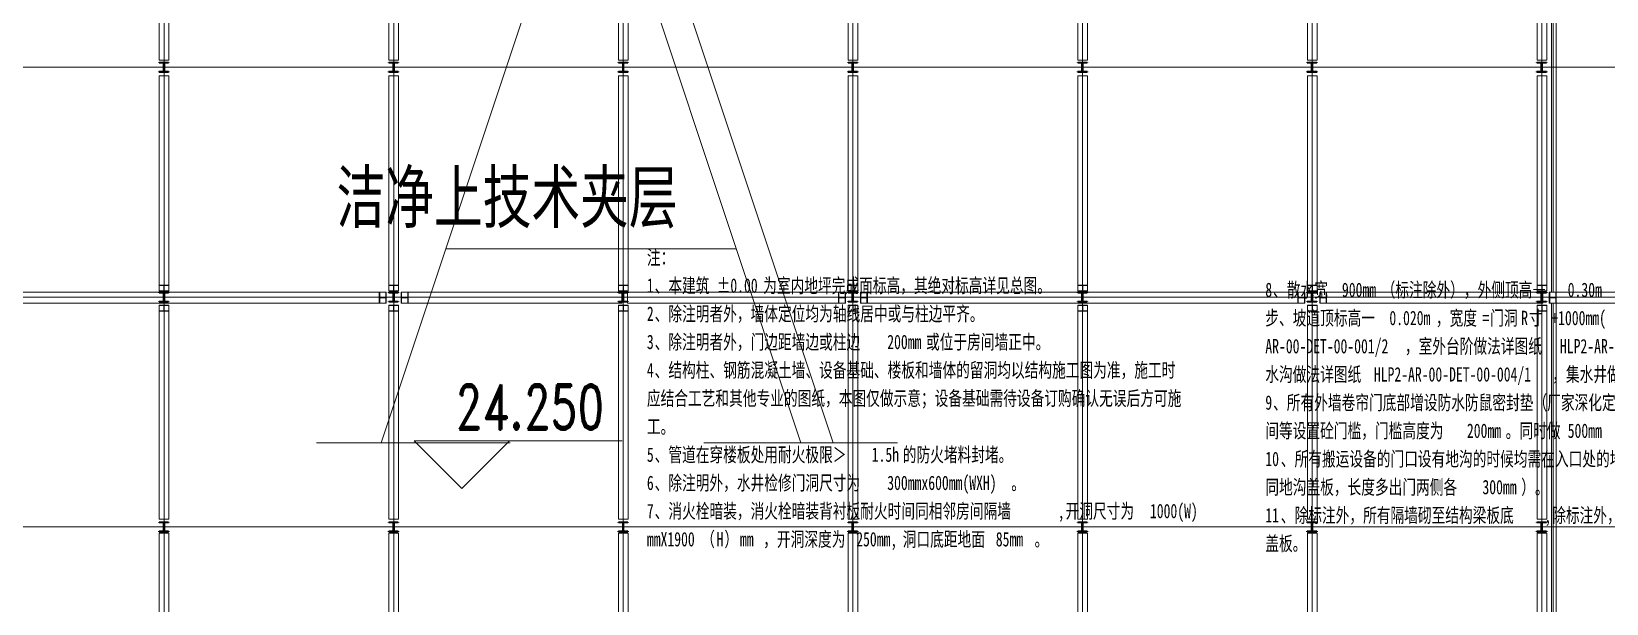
# Model space of a CAD drawing. Header units: millimetres. Extents: x -30000 to 430621, y -31706 to 192400.
# Drawn here: x 17445 to 66825, y 12000 to 29921 of the extents above; entities that cross this region are included whole.
import ezdxf

# ---------------------------------------------------------------- set-up
doc = ezdxf.new("R2010")
doc.units = ezdxf.units.MM
doc.linetypes.add('轴网线', pattern=[22.04, 18.38, -1.83, 0, -1.83])
doc.layers.get('0').update_dxf_attribs({"color": 8})
for name, color, linetype, lineweight in [('A-ANNO-NOTE', 8, 'Continuous', 5), ('A-AREA-IDEN', 8, 'Continuous', 9), ('A-DETL-GENF', 8, 'Continuous', 18), ('A-FLOR', 8, 'Continuous', 5), ('A-FLOR-HRAL', 8, 'Continuous', 5), ('G-ANNO-TEXT', 8, 'Continuous', 9), ('G-IMPT', 8, 'Continuous', 5), ('S-BEAM', 8, 'Continuous', 5), ('S-COLS', 8, 'Continuous', 5), ('S-GRID', 8, 'Continuous', 9)]:
    doc.layers.add(name, color=color, linetype=linetype, lineweight=lineweight)
doc.styles.add('RomanD_2', font='romand__.ttf', dxfattribs={"width": 0.7, "height": 1400})
doc.styles.add('仿宋_1', font='simfang.ttf', dxfattribs={"width": 0.7, "height": 450})
doc.styles.add('仿宋_4', font='simfang.ttf', dxfattribs={"width": 0.7, "height": 1600})

# ---------------------------------------------------------------- blocks, each defined once
blk = doc.blocks.new('钢_柱_热轧H - HW300X300-659269-LAY-4F-1_500-A')
at = {"layer": 'S-COLS', "lineweight": 15, "true_color": 0xdddddd}
h = blk.add_hatch(color=254, dxfattribs=at)
h.paths.add_polyline_path([(5, -122), (5, 122), (-5, 122), (-5, -122)], flags=0)
h.paths.add_polyline_path([(9, -131), (5, -122), (-5, -131), (5, -131)], flags=0)
h.paths.add_polyline_path([(-150, -150), (150, -150), (150, -135), (-150, -135), (-150, -150)], flags=0)
h.paths.add_polyline_path([(5, 122), (5, 131), (-5, 129)], flags=0)
h.paths.add_polyline_path([(9, 131), (18, 135), (150, 135), (150, 150), (-150, 150), (-145, 135), (5, 132)], flags=0)
at = {"layer": 'S-COLS', "color": 8, "lineweight": 35, "true_color": 0x777777}
for p, q in [((-150, 150), (150, 150)), ((-150, 135), (-150, 150)), ((-18, 135), (-150, 135)), ((-5, -122), (-5, 122)), ((5, 122), (5, -122)), ((150, 135), (18, 135)), ((150, 150), (150, 135)), ((-150, -135), (-18, -135)), ((-150, -150), (-150, -135)), ((150, -150), (-150, -150)), ((18, -135), (150, -135)), ((150, -135), (150, -150))]:
    blk.add_line(p, q, dxfattribs=at)
for centre, start, end in [((-18, 122), 360, 90), ((18, 122), 90, 180), ((-18, -122), 270, 360), ((18, -122), 180, 270)]:
    blk.add_arc(centre, 13, start, end, dxfattribs=at)
blk = doc.blocks.new('钢_柱_热轧H - HW300X300-659275-LAY-4F-1_500-A')
at = {"layer": 'S-COLS', "lineweight": 15, "true_color": 0xdddddd}
h = blk.add_hatch(color=254, dxfattribs=at)
h.paths.add_polyline_path([(5, -122), (0, 122), (-5, 122), (0, -122)], flags=0)
h.paths.add_polyline_path([(9, -131), (5, -122), (0, -131), (5, -131)], flags=0)
h.paths.add_polyline_path([(0, -150), (150, -150), (150, -135), (-150, -135), (-145, -150), (-81, -150)], flags=0)
h.paths.add_polyline_path([(5, 122), (5, 131), (-5, 129), (0, 125)], flags=0)
h.paths.add_polyline_path([(9, 131), (18, 135), (150, 135), (150, 150), (-150, 150), (-145, 135), (5, 132)], flags=0)
at = {"layer": 'S-COLS', "color": 8, "lineweight": 35, "true_color": 0x777777}
for p, q in [((-150, 150), (150, 150)), ((-150, 135), (-150, 150)), ((-18, 135), (-150, 135)), ((-5, -122), (-5, 122)), ((5, 122), (5, -122)), ((150, 135), (18, 135)), ((150, 150), (150, 135)), ((-150, -135), (-18, -135)), ((-150, -150), (-150, -135)), ((150, -150), (-150, -150)), ((18, -135), (150, -135)), ((150, -135), (150, -150))]:
    blk.add_line(p, q, dxfattribs=at)
for centre, start, end in [((-18, 122), 360, 90), ((18, 122), 90, 180), ((-18, -122), 270, 360), ((18, -122), 180, 270)]:
    blk.add_arc(centre, 13, start, end, dxfattribs=at)
blk = doc.blocks.new('钢_柱_热轧H - HW300X300-659267-LAY-4F-1_500-A')
at = {"layer": 'S-COLS', "lineweight": 15, "true_color": 0xdddddd}
h = blk.add_hatch(color=254, dxfattribs=at)
h.paths.add_polyline_path([(5, -122), (5, 122), (-5, 122), (-5, -122)], flags=0)
h.paths.add_polyline_path([(9, -131), (5, -122), (-5, -131), (5, -131)], flags=0)
h.paths.add_polyline_path([(-8, -150), (150, -150), (150, -135), (-150, -135), (-145, -150)], flags=0)
h.paths.add_polyline_path([(5, 122), (5, 131), (-5, 129)], flags=0)
h.paths.add_polyline_path([(9, 131), (18, 135), (150, 135), (150, 150), (-150, 150), (-145, 135), (5, 132)], flags=0)
at = {"layer": 'S-COLS', "color": 8, "lineweight": 35, "true_color": 0x777777}
for p, q in [((-150, 150), (150, 150)), ((-150, 135), (-150, 150)), ((-18, 135), (-150, 135)), ((-5, -122), (-5, 122)), ((5, 122), (5, -122)), ((150, 135), (18, 135)), ((150, 150), (150, 135)), ((-150, -135), (-18, -135)), ((-150, -150), (-150, -135)), ((150, -150), (-150, -150)), ((18, -135), (150, -135)), ((150, -135), (150, -150))]:
    blk.add_line(p, q, dxfattribs=at)
for centre, start, end in [((-18, 122), 360, 90), ((18, 122), 90, 180), ((-18, -122), 270, 360), ((18, -122), 180, 270)]:
    blk.add_arc(centre, 13, start, end, dxfattribs=at)
blk = doc.blocks.new('钢_梁_焊接H - H300X300X10X15-658903-LAY-4F-1_500-A')
at = {"layer": 'S-BEAM', "color": 8, "lineweight": 15, "true_color": 0x777777}
for p, q in [((14550, 35664), (14250, 35664)), ((14250, 35664), (14250, 35654)), ((14250, 35654), (14395, 35654)), ((14250, 35654), (14250, 35477)), ((14395, 35654), (14395, 35477)), ((14405, 35477), (14405, 35654)), ((14405, 35654), (14550, 35654)), ((14550, 35654), (14550, 35664)), ((14550, 35654), (14550, 35477)), ((14395, 35477), (14250, 35477)), ((14250, 35477), (14250, 35467)), ((14250, 35467), (14550, 35467)), ((14250, 35467), (14250, 29021)), ((14550, 35477), (14405, 35477)), ((14550, 35467), (14550, 35477)), ((14550, 35467), (14550, 29021)), ((14550, 29021), (14250, 29021))]:
    blk.add_line(p, q, dxfattribs=at)
blk = doc.blocks.new('钢_梁_焊接H - H300X300X10X15-658904-LAY-4F-1_500-A')
at = {"layer": 'S-BEAM', "color": 8, "lineweight": 15, "true_color": 0x777777}
for p, q in [((14250, 28531), (14550, 28531)), ((14250, 21970), (14250, 28531)), ((14550, 21970), (14550, 28531)), ((14550, 21970), (14250, 21970)), ((14250, 21970), (14250, 21960)), ((14250, 21960), (14395, 21960)), ((14250, 21791), (14250, 21960)), ((14395, 21791), (14250, 21791)), ((14250, 21791), (14250, 21782)), ((14250, 21782), (14550, 21782)), ((14395, 21960), (14395, 21791)), ((14405, 21791), (14405, 21960)), ((14405, 21960), (14550, 21960)), ((14550, 21791), (14405, 21791)), ((14550, 21960), (14550, 21970)), ((14550, 21791), (14550, 21960)), ((14550, 21782), (14550, 21791))]:
    blk.add_line(p, q, dxfattribs=at)
blk = doc.blocks.new('钢_梁_焊接H - H300X300X10X15-658906-LAY-4F-1_500-A')
at = {"layer": 'S-BEAM', "color": 8, "lineweight": 15, "true_color": 0x777777}
for p, q in [((14250, 14201), (14550, 14201)), ((14250, 7956), (14250, 14201)), ((14550, 7956), (14550, 14201)), ((14550, 7956), (14250, 7956)), ((14250, 7956), (14250, 7947)), ((14250, 7947), (14395, 7947)), ((14250, 7785), (14250, 7947)), ((14395, 7947), (14395, 7785)), ((14405, 7785), (14405, 7947)), ((14405, 7947), (14550, 7947)), ((14550, 7947), (14550, 7956)), ((14550, 7785), (14550, 7947)), ((14395, 7785), (14250, 7785)), ((14250, 7785), (14250, 7776)), ((14250, 7776), (14550, 7776)), ((14550, 7785), (14405, 7785)), ((14550, 7776), (14550, 7785))]:
    blk.add_line(p, q, dxfattribs=at)
blk = doc.blocks.new('钢_梁_焊接H - H300X300X10X15-658907-LAY-4F-1_500-A')
at = {"layer": 'S-BEAM', "color": 8, "lineweight": 15, "true_color": 0x777777}
for p, q in [((14550, 21345), (14250, 21345)), ((14250, 21345), (14250, 21336)), ((14250, 21336), (14395, 21336)), ((14250, 21336), (14250, 21167)), ((14395, 21336), (14395, 21167)), ((14405, 21167), (14405, 21336)), ((14405, 21336), (14550, 21336)), ((14550, 21336), (14550, 21345)), ((14550, 21336), (14550, 21167)), ((14395, 21167), (14250, 21167)), ((14250, 21167), (14250, 21157)), ((14250, 21157), (14550, 21157)), ((14250, 21157), (14250, 14645)), ((14550, 21167), (14405, 21167)), ((14550, 21157), (14550, 21167)), ((14550, 21157), (14550, 14645)), ((14550, 14645), (14250, 14645))]:
    blk.add_line(p, q, dxfattribs=at)
blk = doc.blocks.new('钢_梁_热轧H - HW350X350-659127-LAY-4F-1_500-A')
at = {"layer": 'S-BEAM', "color": 8, "lineweight": 15, "true_color": 0x777777}
for p, q in [((57149, 21756), (50391, 21755)), ((57161, 21756), (57149, 21756)), ((57149, 21756), (57149, 21406)), ((57161, 21600), (57161, 21756)), ((57356, 21756), (57161, 21756)), ((57368, 21756), (57356, 21756)), ((57356, 21756), (57356, 21600)), ((57368, 21406), (57368, 21756)), ((57149, 21406), (50368, 21405)), ((57149, 21406), (57161, 21406)), ((57161, 21406), (57161, 21562)), ((57356, 21406), (57161, 21406)), ((57348, 21587), (57169, 21587)), ((57169, 21575), (57348, 21575)), ((57356, 21562), (57356, 21406)), ((57356, 21406), (57368, 21406))]:
    blk.add_line(p, q, dxfattribs=at)
for centre, start_param, end_param in [((57169, 21600), 1.570796, 3.141593), ((57169, 21562), 0, 1.570796), ((57348, 21600), 3.141593, 4.712389), ((57348, 21562), 4.712389, 6.283185)]:
    blk.add_ellipse(centre, major_axis=(0, 13), ratio=0.626705, start_param=start_param, end_param=end_param, dxfattribs=at)
blk = doc.blocks.new('钢_梁_热轧H - HW350X350-659128-LAY-4F-1_500-A')
at = {"layer": 'S-BEAM', "color": 8, "lineweight": 15, "true_color": 0x777777}
for p, q in [((57844, 21756), (57832, 21756)), ((57832, 21756), (57832, 21406)), ((57844, 21600), (57844, 21756)), ((58039, 21756), (57844, 21756)), ((58051, 21756), (58039, 21756)), ((58039, 21756), (58039, 21600)), ((58051, 21406), (58051, 21756)), ((64827, 21755), (58051, 21756)), ((64827, 21735), (64827, 21465)), ((57832, 21406), (57844, 21406)), ((57844, 21406), (57844, 21562)), ((58039, 21406), (57844, 21406)), ((58031, 21587), (57852, 21587)), ((57852, 21575), (58031, 21575)), ((58039, 21562), (58039, 21406)), ((58039, 21406), (58051, 21406)), ((64827, 21405), (58051, 21406)), ((64827, 21450), (64827, 21405))]:
    blk.add_line(p, q, dxfattribs=at)
for centre, start_param, end_param in [((57852, 21600), 1.570796, 3.141593), ((57852, 21562), 0, 1.570796), ((58031, 21600), 3.141593, 4.712389), ((58031, 21562), 4.712389, 6.283185)]:
    blk.add_ellipse(centre, major_axis=(0, 13), ratio=0.626705, start_param=start_param, end_param=end_param, dxfattribs=at)
blk = doc.blocks.new('钢_梁_热轧H - HW350X350-659129-LAY-4F-1_500-A')
at = {"layer": 'S-BEAM', "color": 8, "lineweight": 15, "true_color": 0x777777}
for p, q in [((42749, 21756), (36131, 21755)), ((36131, 21465), (36131, 21735)), ((42761, 21756), (42749, 21756)), ((42749, 21756), (42749, 21406)), ((42761, 21600), (42761, 21756)), ((42956, 21756), (42761, 21756)), ((42968, 21756), (42956, 21756)), ((42956, 21756), (42956, 21600)), ((42968, 21406), (42968, 21756)), ((36131, 21405), (36131, 21450)), ((42749, 21406), (36131, 21405)), ((42749, 21406), (42761, 21406)), ((42761, 21406), (42761, 21562)), ((42956, 21406), (42761, 21406)), ((42948, 21587), (42769, 21587)), ((42769, 21575), (42948, 21575)), ((42956, 21562), (42956, 21406)), ((42956, 21406), (42968, 21406))]:
    blk.add_line(p, q, dxfattribs=at)
for centre, start_param, end_param in [((42769, 21600), 1.570796, 3.141593), ((42769, 21562), 0, 1.570796), ((42948, 21600), 3.141593, 4.712389), ((42948, 21562), 4.712389, 6.283185)]:
    blk.add_ellipse(centre, major_axis=(0, 13), ratio=0.626705, start_param=start_param, end_param=end_param, dxfattribs=at)
blk = doc.blocks.new('钢_梁_热轧H - HW350X350-659130-LAY-4F-1_500-A')
at = {"layer": 'S-BEAM', "color": 8, "lineweight": 15, "true_color": 0x777777}
for p, q in [((43444, 21756), (43432, 21756)), ((43432, 21756), (43432, 21406)), ((43444, 21600), (43444, 21756)), ((43639, 21756), (43444, 21756)), ((43651, 21756), (43639, 21756)), ((43639, 21756), (43639, 21600)), ((43651, 21406), (43651, 21756)), ((50391, 21755), (43651, 21756)), ((50391, 21728), (50391, 21722)), ((43432, 21406), (43444, 21406)), ((43444, 21406), (43444, 21562)), ((43639, 21406), (43444, 21406)), ((43631, 21587), (43452, 21587)), ((43452, 21575), (43631, 21575)), ((43639, 21562), (43639, 21406)), ((43639, 21406), (43651, 21406)), ((50391, 21405), (43651, 21406)), ((50391, 21478), (50391, 21472)), ((50391, 21450), (50391, 21405))]:
    blk.add_line(p, q, dxfattribs=at)
for centre, start_param, end_param in [((43452, 21600), 1.570796, 3.141593), ((43452, 21562), 0, 1.570796), ((43631, 21600), 3.141593, 4.712389), ((43631, 21562), 4.712389, 6.283185)]:
    blk.add_ellipse(centre, major_axis=(0, 13), ratio=0.626705, start_param=start_param, end_param=end_param, dxfattribs=at)
blk = doc.blocks.new('钢_梁_热轧H - HW350X350-659131-LAY-4F-1_500-A')
at = {"layer": 'S-BEAM', "color": 8, "lineweight": 15, "true_color": 0x777777}
for p, q in [((28349, 21756), (21600, 21755)), ((28361, 21756), (28349, 21756)), ((28349, 21756), (28349, 21406)), ((28361, 21600), (28361, 21756)), ((28556, 21756), (28361, 21756)), ((28568, 21756), (28556, 21756)), ((28556, 21756), (28556, 21600)), ((28568, 21406), (28568, 21756)), ((28349, 21406), (21561, 21405)), ((28349, 21406), (28361, 21406)), ((28361, 21406), (28361, 21562)), ((28556, 21406), (28361, 21406)), ((28548, 21587), (28369, 21587)), ((28369, 21575), (28548, 21575)), ((28556, 21562), (28556, 21406)), ((28556, 21406), (28568, 21406))]:
    blk.add_line(p, q, dxfattribs=at)
for centre, start_param, end_param in [((28369, 21600), 1.570796, 3.141593), ((28369, 21562), 0, 1.570796), ((28548, 21600), 3.141593, 4.712389), ((28548, 21562), 4.712389, 6.283185)]:
    blk.add_ellipse(centre, major_axis=(0, 13), ratio=0.626705, start_param=start_param, end_param=end_param, dxfattribs=at)
blk = doc.blocks.new('钢_梁_热轧H - HW350X350-659132-LAY-4F-1_500-A')
at = {"layer": 'S-BEAM', "color": 8, "lineweight": 15, "true_color": 0x777777}
for p, q in [((29044, 21756), (29032, 21756)), ((29032, 21756), (29032, 21406)), ((29044, 21600), (29044, 21756)), ((29239, 21756), (29044, 21756)), ((29251, 21756), (29239, 21756)), ((29239, 21756), (29239, 21600)), ((29251, 21406), (29251, 21756)), ((35956, 21755), (29251, 21756)), ((35956, 21735), (35956, 21465)), ((29032, 21406), (29044, 21406)), ((29044, 21406), (29044, 21562)), ((29239, 21406), (29044, 21406)), ((29231, 21587), (29052, 21587)), ((29052, 21575), (29231, 21575)), ((29239, 21562), (29239, 21406)), ((29239, 21406), (29251, 21406)), ((35956, 21405), (29251, 21406)), ((35956, 21450), (35956, 21405))]:
    blk.add_line(p, q, dxfattribs=at)
for centre, start_param, end_param in [((29052, 21600), 1.570796, 3.141593), ((29052, 21562), 0, 1.570796), ((29231, 21600), 3.141593, 4.712389), ((29231, 21562), 4.712389, 6.283185)]:
    blk.add_ellipse(centre, major_axis=(0, 13), ratio=0.626705, start_param=start_param, end_param=end_param, dxfattribs=at)
blk = doc.blocks.new('钢_梁_热轧H - HW350X350-659134-LAY-4F-1_500-A')
at = {"layer": 'S-BEAM', "color": 8, "lineweight": 15, "true_color": 0x777777}
for p, q in [((14644, 21756), (14632, 21756)), ((14632, 21756), (14632, 21406)), ((14644, 21600), (14644, 21756)), ((14839, 21756), (14644, 21756)), ((14851, 21756), (14839, 21756)), ((14839, 21756), (14839, 21600)), ((14851, 21406), (14851, 21756)), ((21600, 21755), (14851, 21756)), ((14632, 21406), (14644, 21406)), ((14644, 21406), (14644, 21562)), ((14839, 21406), (14644, 21406)), ((14831, 21587), (14652, 21587)), ((14652, 21575), (14831, 21575)), ((14839, 21562), (14839, 21406)), ((14839, 21406), (14851, 21406)), ((21670, 21405), (14851, 21406))]:
    blk.add_line(p, q, dxfattribs=at)
for centre, start_param, end_param in [((14652, 21600), 1.570796, 3.141593), ((14652, 21562), 0, 1.570796), ((14831, 21600), 3.141593, 4.712389), ((14831, 21562), 4.712389, 6.283185)]:
    blk.add_ellipse(centre, major_axis=(0, 13), ratio=0.626705, start_param=start_param, end_param=end_param, dxfattribs=at)
blk = doc.blocks.new('钢_梁_热轧H - HW350X350-659248-LAY-4F-1_500-A')
at = {"layer": 'S-BEAM', "color": 8, "lineweight": 15, "true_color": 0x777777}
for p, q in [((65044, 21756), (65032, 21756)), ((65032, 21756), (65032, 21406)), ((65044, 21600), (65044, 21756)), ((65239, 21756), (65044, 21756)), ((65251, 21756), (65239, 21756)), ((65239, 21756), (65239, 21600)), ((65251, 21406), (65251, 21756)), ((72027, 21755), (65251, 21756)), ((72027, 21735), (72027, 21465)), ((65032, 21406), (65044, 21406)), ((65044, 21406), (65044, 21562)), ((65239, 21406), (65044, 21406)), ((65231, 21587), (65052, 21587)), ((65052, 21575), (65231, 21575)), ((65239, 21562), (65239, 21406)), ((65239, 21406), (65251, 21406)), ((72027, 21405), (65251, 21406)), ((72027, 21450), (72027, 21405))]:
    blk.add_line(p, q, dxfattribs=at)
for centre, start_param, end_param in [((65052, 21600), 1.570796, 3.141593), ((65052, 21562), 0, 1.570796), ((65231, 21600), 3.141593, 4.712389), ((65231, 21562), 4.712389, 6.283185)]:
    blk.add_ellipse(centre, major_axis=(0, 13), ratio=0.626705, start_param=start_param, end_param=end_param, dxfattribs=at)
blk = doc.blocks.new('X-ST-F3-04-C-002_HLP2_rvt-1-LAY-4F-1_500-A')
at = {"color": 8, "lineweight": 15, "true_color": 0x777777}
for name, p in [('钢_梁_焊接H - H300X300X10X15-658903-LAY-4F-1_500-A', (7200, 0)), ('钢_梁_焊接H - H300X300X10X15-658903-LAY-4F-1_500-A', (14400, 0)), ('钢_梁_焊接H - H300X300X10X15-658903-LAY-4F-1_500-A', (21600, 0)), ('钢_梁_焊接H - H300X300X10X15-658903-LAY-4F-1_500-A', (28800, 0)), ('钢_梁_焊接H - H300X300X10X15-658903-LAY-4F-1_500-A', (36000, 0)), ('钢_梁_焊接H - H300X300X10X15-658903-LAY-4F-1_500-A', (43200, 0)), ('钢_梁_焊接H - H300X300X10X15-658903-LAY-4F-1_500-A', (50400, 0)), ('钢_柱_热轧H - HW300X300-659267-LAY-4F-1_500-A', (21595, 28800)), ('钢_柱_热轧H - HW300X300-659267-LAY-4F-1_500-A', (28795, 28800)), ('钢_柱_热轧H - HW300X300-659267-LAY-4F-1_500-A', (35995, 28800)), ('钢_柱_热轧H - HW300X300-659267-LAY-4F-1_500-A', (43195, 28800)), ('钢_柱_热轧H - HW300X300-659267-LAY-4F-1_500-A', (50395, 28800)), ('钢_柱_热轧H - HW300X300-659267-LAY-4F-1_500-A', (57595, 28800)), ('钢_柱_热轧H - HW300X300-659267-LAY-4F-1_500-A', (64795, 28800)), ('钢_梁_焊接H - H300X300X10X15-658904-LAY-4F-1_500-A', (7200, 0)), ('钢_梁_焊接H - H300X300X10X15-658904-LAY-4F-1_500-A', (14400, 0)), ('钢_梁_焊接H - H300X300X10X15-658904-LAY-4F-1_500-A', (21600, 0)), ('钢_梁_焊接H - H300X300X10X15-658904-LAY-4F-1_500-A', (28800, 0)), ('钢_梁_焊接H - H300X300X10X15-658904-LAY-4F-1_500-A', (36000, 0)), ('钢_梁_焊接H - H300X300X10X15-658904-LAY-4F-1_500-A', (43200, 0)), ('钢_梁_焊接H - H300X300X10X15-658904-LAY-4F-1_500-A', (50400, 0)), ('钢_梁_热轧H - HW350X350-659134-LAY-4F-1_500-A', (0, 0)), ('钢_柱_热轧H - HW300X300-659275-LAY-4F-1_500-A', (21595, 21600)), ('钢_梁_热轧H - HW350X350-659131-LAY-4F-1_500-A', (0, 0)), ('钢_柱_热轧H - HW300X300-659275-LAY-4F-1_500-A', (28795, 21600)), ('钢_梁_热轧H - HW350X350-659132-LAY-4F-1_500-A', (0, 0)), ('钢_柱_热轧H - HW300X300-659275-LAY-4F-1_500-A', (35995, 21600)), ('钢_梁_热轧H - HW350X350-659129-LAY-4F-1_500-A', (0, 0)), ('钢_柱_热轧H - HW300X300-659275-LAY-4F-1_500-A', (43195, 21600)), ('钢_梁_热轧H - HW350X350-659130-LAY-4F-1_500-A', (0, 0)), ('钢_柱_热轧H - HW300X300-659275-LAY-4F-1_500-A', (50395, 21600)), ('钢_梁_热轧H - HW350X350-659127-LAY-4F-1_500-A', (0, 0)), ('钢_柱_热轧H - HW300X300-659275-LAY-4F-1_500-A', (57595, 21600)), ('钢_梁_热轧H - HW350X350-659128-LAY-4F-1_500-A', (0, 0)), ('钢_柱_热轧H - HW300X300-659275-LAY-4F-1_500-A', (64795, 21600)), ('钢_梁_热轧H - HW350X350-659248-LAY-4F-1_500-A', (0, 0)), ('钢_梁_焊接H - H300X300X10X15-658907-LAY-4F-1_500-A', (7200, 0)), ('钢_梁_焊接H - H300X300X10X15-658907-LAY-4F-1_500-A', (14400, 0)), ('钢_梁_焊接H - H300X300X10X15-658907-LAY-4F-1_500-A', (21600, 0)), ('钢_梁_焊接H - H300X300X10X15-658907-LAY-4F-1_500-A', (28800, 0)), ('钢_梁_焊接H - H300X300X10X15-658907-LAY-4F-1_500-A', (36000, 0)), ('钢_梁_焊接H - H300X300X10X15-658907-LAY-4F-1_500-A', (43200, 0)), ('钢_梁_焊接H - H300X300X10X15-658907-LAY-4F-1_500-A', (50400, 0)), ('钢_柱_热轧H - HW300X300-659269-LAY-4F-1_500-A', (21595, 14400)), ('钢_柱_热轧H - HW300X300-659269-LAY-4F-1_500-A', (28795, 14400)), ('钢_柱_热轧H - HW300X300-659269-LAY-4F-1_500-A', (35995, 14400)), ('钢_柱_热轧H - HW300X300-659269-LAY-4F-1_500-A', (43195, 14400)), ('钢_柱_热轧H - HW300X300-659269-LAY-4F-1_500-A', (50395, 14400)), ('钢_柱_热轧H - HW300X300-659269-LAY-4F-1_500-A', (57595, 14400)), ('钢_柱_热轧H - HW300X300-659269-LAY-4F-1_500-A', (64795, 14400)), ('钢_梁_焊接H - H300X300X10X15-658906-LAY-4F-1_500-A', (7200, 0)), ('钢_梁_焊接H - H300X300X10X15-658906-LAY-4F-1_500-A', (14400, 0)), ('钢_梁_焊接H - H300X300X10X15-658906-LAY-4F-1_500-A', (21600, 0)), ('钢_梁_焊接H - H300X300X10X15-658906-LAY-4F-1_500-A', (28800, 0)), ('钢_梁_焊接H - H300X300X10X15-658906-LAY-4F-1_500-A', (36000, 0)), ('钢_梁_焊接H - H300X300X10X15-658906-LAY-4F-1_500-A', (43200, 0)), ('钢_梁_焊接H - H300X300X10X15-658906-LAY-4F-1_500-A', (50400, 0))]:
    blk.add_blockref(name, p, dxfattribs=at)
blk = doc.blocks.new('顶部扶栏类型 - 顶部扶栏_内部_-3241397-LAY-4F-1_500-A')
at = {"layer": 'A-FLOR-HRAL'}
for p, q in [((65150, 46950), (65150, 21756)), ((65100, 21756), (65100, 46900)), ((65100, 7200), (65100, 21406)), ((65150, 21406), (65150, 7150))]:
    blk.add_line(p, q, dxfattribs=at)
blk = doc.blocks.new('顶部扶栏类型 - 顶部扶栏_内部_-V436-LAY-4F-1_500-A')
at = {"layer": 'A-FLOR-HRAL'}
for p, q in [((65150, 46950), (65150, 21756)), ((65100, 46900), (65100, 21756)), ((65100, 21406), (65100, 7200)), ((65150, 21406), (65150, 7150))]:
    blk.add_line(p, q, dxfattribs=at)
blk = doc.blocks.new('分区-小比例 - 分区-小比例_dwg-3125162-LAY-4F-1_500-A')
at = {"layer": 'G-IMPT', "color": 9, "true_color": 0xbababa}
for p, q in [((40498, 63179), (46565, 44949)), ((35438, 51031), (44537, 51031)), ((31384, 44949), (37450, 44949)), ((43531, 44949), (49598, 44949))]:
    blk.add_line(p, q, dxfattribs=at)
at = {"layer": 'G-IMPT', "color": 9, "true_color": 0xbababa, "flags": 128}
blk.add_lwpolyline([(33411, 44949), (40498, 66212), (47586, 44949)], dxfattribs=at)
blk = doc.blocks.new('分区-小比例 - A-1058767-LAY-4F-1_500-A')
blk.add_blockref('分区-小比例 - 分区-小比例_dwg-3125162-LAY-4F-1_500-A', (5054, 3407))
blk = doc.blocks.new('高程点-说明仿宋-2 - 高程点-说明仿宋-2-1141479-LAY-4F-1_500-A')
at = {"layer": 'A-ANNO-NOTE', "lineweight": 18}
for p, q in [((10.062, 2.987), (-2.987, 2.987)), ((0, 0), (-2.987, 2.987)), ((0, 0), (2.987, 2.987))]:
    blk.add_line(p, q, dxfattribs=at)

msp = doc.modelspace()

# ---------------------------------------------------------------- linework, layer by layer
at = {"layer": 'A-FLOR'}
for p, q in [((65250, 46900), (65250, 21755.8)), ((65250, 21405.8), (65250, 7200))]:
    msp.add_line(p, q, dxfattribs=at)
at = {"layer": 'S-GRID', "linetype": '轴网线'}
for p, q in [((21600, -17706.2), (21600, 174400)), ((28800, -17706.2), (28800, 174400)), ((36000, -17706.2), (36000, 174400)), ((43200, -17706.2), (43200, 174400)), ((50400, -17706.2), (50400, 174400)), ((57600, -17706.2), (57600, 174400)), ((64800, -17706.2), (64800, 174400)), ((-16000, 28800), (308800, 28800)), ((-16000, 21600), (308800, 21600)), ((-16000, 14400), (308800, 14400))]:
    msp.add_line(p, q, dxfattribs=at)

# ---------------------------------------------------------------- block references
at = {"lineweight": 5}
msp.add_blockref('X-ST-F3-04-C-002_HLP2_rvt-1-LAY-4F-1_500-A', (0, 0), dxfattribs=at)
at = {"layer": 'A-ANNO-NOTE', "lineweight": 18, "xscale": 500, "yscale": 500, "zscale": 500}
msp.add_blockref('高程点-说明仿宋-2 - 高程点-说明仿宋-2-1141479-LAY-4F-1_500-A', (30935.8, 15607.2), dxfattribs=at)
at = {"layer": 'A-DETL-GENF', "lineweight": 5}
msp.add_blockref('分区-小比例 - A-1058767-LAY-4F-1_500-A', (-10056.6, -31326.9), dxfattribs=at)
at = {"layer": 'A-FLOR-HRAL'}
for name in ['顶部扶栏类型 - 顶部扶栏_内部_-3241397-LAY-4F-1_500-A', '顶部扶栏类型 - 顶部扶栏_内部_-V436-LAY-4F-1_500-A']:
    msp.add_blockref(name, (0, 0), dxfattribs=at)

# ---------------------------------------------------------------- texts
at = {"layer": 'A-ANNO-NOTE', "lineweight": 9, "insert": (30739, 18856.2), "char_height": 1400, "width": 6229.112, "attachment_point": 1, "style": 'RomanD_2'}
msp.add_mtext('24.250', dxfattribs=at)
at = {"layer": 'A-AREA-IDEN', "insert": (27008.4, 25538.9), "char_height": 1600, "width": 14141.767, "attachment_point": 1, "style": '仿宋_4'}
msp.add_mtext('洁净上技术夹层', dxfattribs=at)
at = {"layer": 'G-ANNO-TEXT', "char_height": 450, "attachment_point": 1, "style": '仿宋_1'}
for s, insert, width in [('注：', (36738.8, 23069.6), 1178.481), ('、本建筑', (36981.9, 22186.6), 2356.961), ('±0.00', (38926.5, 22186.6), 1767.721), ('为室内地坪完成面标高，其绝对标高详见总图。', (40385.1, 22186.6), 12374.047), ('\\f仿宋|b0|i0|c134|p49|;\\W.7;1', (36738.8, 22186.6), 294.62), ('\\f仿宋|b0|i0|c134|p49|;\\W.7;8', (56127.9, 22053.2), 294.62), ('、散水宽', (56371, 22053.2), 2356.961), (' 900mm', (58315.7, 22053.2), 1767.721), ('（标注除外），外侧顶高―', (59774.2, 22053.2), 7070.884), ('0.30m', (65608.3, 22053.2), 1473.101), ('\\f仿宋|b0|i0|c134|p49|;\\W.7;2', (36738.8, 21303.5), 294.62), ('、除注明者外，墙体定位均为轴线居中或与柱边平齐。', (36981.9, 21303.5), 14141.767), ('步、坡道顶标高一', (56127.9, 21170.2), 4713.922), ('，宽度', (61475.8, 21170.2), 1767.721), ('门洞', (63177.4, 21170.2), 1178.481), ('\\f仿宋|b0|i0|c134|p49|;\\W.7;寸', (64392.9, 21170.2), 589.24), ('0.020m', (60017.3, 21170.2), 1767.721), ('\\f仿宋|b0|i0|c134|p49|;\\W.7;=', (62934.3, 21170.2), 294.62), ('\\f仿宋|b0|i0|c134|p49|;\\W.7;R', (64149.8, 21170.2), 294.62), (' +1000mm(', (64879, 21170.2), 2651.581), ('\\f仿宋|b0|i0|c134|p49|;\\W.7;3', (36738.8, 20420.5), 294.62), ('、除注明者外，门边距墙边或柱边', (36981.9, 20420.5), 8838.605), ('200mm', (44274.4, 20420.5), 1473.101), ('或位于房间墙正中。', (45489.9, 20420.5), 5303.163), ('AR-00-DET-00-001/2', (56127.9, 20287.2), 5303.163), ('，室外台阶做法详图纸', (60503.5, 20287.2), 5892.403), ('HLP2-AR-00-DET-00-001/4,', (65365.2, 20287.2), 7070.884), ('\\f仿宋|b0|i0|c134|p49|;\\W.7;4', (36738.8, 19537.4), 294.62), ('、结构柱、钢筋混凝土墙、设备基础、楼板和墙体的留洞均以结构施工图为准，施工时', (36981.9, 19537.4), 22391.132), ('水沟做法详图纸', (56127.9, 19404.1), 4124.682), ('HLP2-AR-00-DET-00-004/1', (59531.1, 19404.1), 6776.264), ('，集水井做法详图纸', (65122.1, 19404.1), 5303.163), ('应结合工艺和其他专业的图纸，本图仅做示意；设备基础需待设备订购确认无误后方可施', (36738.8, 18654.4), 22980.372), ('\\f仿宋|b0|i0|c134|p49|;\\W.7;9', (56127.9, 18521.1), 294.62), ('、所有外墙卷帘门底部增设防水防鼠密封垫（厂家深化定做）；建筑物电气设备用房和智能用房、储油', (56371, 18521.1), 26515.814), ('工。', (36738.8, 17771.3), 1178.481), ('间等设置砼门槛，门槛高度为', (56127.9, 17638), 7660.124), ('200mm', (62448.2, 17638), 1473.101), ('。同时做', (63663.6, 17638), 2356.961), ('500mm', (65608.3, 17638), 1473.101), ('\\f仿宋|b0|i0|c134|p49|;\\W.7;5', (36738.8, 16888.3), 294.62), ('、管道在穿楼板处用耐火极限＞', (36981.9, 16888.3), 8249.364), ('1.5h', (43788.3, 16888.3), 1178.481), ('的防火堵料封堵。', (44760.6, 16888.3), 4713.922), ('、所有搬运设备的门口设有地沟的时候均需在入口处的地沟盖板上设', (56614.1, 16755), 17677.209), ('10', (56127.9, 16755), 589.24), ('\\f仿宋|b0|i0|c134|p49|;\\W.7;6', (36738.8, 16005.2), 294.62), ('、除注明外，水井检修门洞尺寸为', (36981.9, 16005.2), 8838.605), ('300mmx600mm(WXH)', (44274.4, 16005.2), 4713.922), ('同地沟盖板，长度多出门两侧各', (56127.9, 15871.9), 8249.364), ('300mm', (62934.3, 15871.9), 1473.101), ('）。', (64149.8, 15871.9), 1178.481), ('\\f仿宋|b0|i0|c134|p49|;\\W.7;。', (48163.8, 16005.2), 589.24), ('\\f仿宋|b0|i0|c134|p49|;\\W.7;7', (36738.8, 15122.2), 294.62), ('、消火栓暗装，消火栓暗装背衬板耐火时间同相邻房间隔墙', (36981.9, 15122.2), 15320.248), ('开洞尺寸为', (49865.4, 15122.2), 2946.202), (' 1000(W)', (52296.3, 15122.2), 2356.961), ('11', (56127.9, 14988.9), 589.24), ('、除标注外，所有隔墙砌至结构梁板底', (56614.1, 14988.9), 10017.085), ('除标注外，所有地沟最深点', (65122.1, 14988.9), 7070.884), ('\\f仿宋|b0|i0|c134|p49|;\\W.7;,', (49622.3, 15122.2), 294.62), ('\\f仿宋|b0|i0|c134|p49|;\\W.7;,', (64879, 14988.9), 294.62), ('mmX1900', (36738.8, 14239.1), 2062.341), ('\\f仿宋|b0|i0|c134|p49|;\\W.7;（', (38440.4, 14239.1), 589.24), ('\\f仿宋|b0|i0|c134|p49|;\\W.7;H', (38926.5, 14239.1), 294.62), ('\\f仿宋|b0|i0|c134|p49|;\\W.7;）', (39169.6, 14239.1), 589.24), ('mm ', (39655.8, 14239.1), 883.86), ('，开洞深度为', (40385.1, 14239.1), 3535.442), ('250mm,', (43302.1, 14239.1), 1767.721), ('洞口底距地面', (44760.6, 14239.1), 3535.442), ('85mm ', (47677.6, 14239.1), 1473.101), ('\\f仿宋|b0|i0|c134|p49|;\\W.7;。', (48893.1, 14239.1), 589.24), ('盖板。', (56127.9, 14105.8), 1767.721)]:
    msp.add_mtext(s, dxfattribs=dict(at, insert=insert, width=width))

doc.saveas('drawing.dxf')
